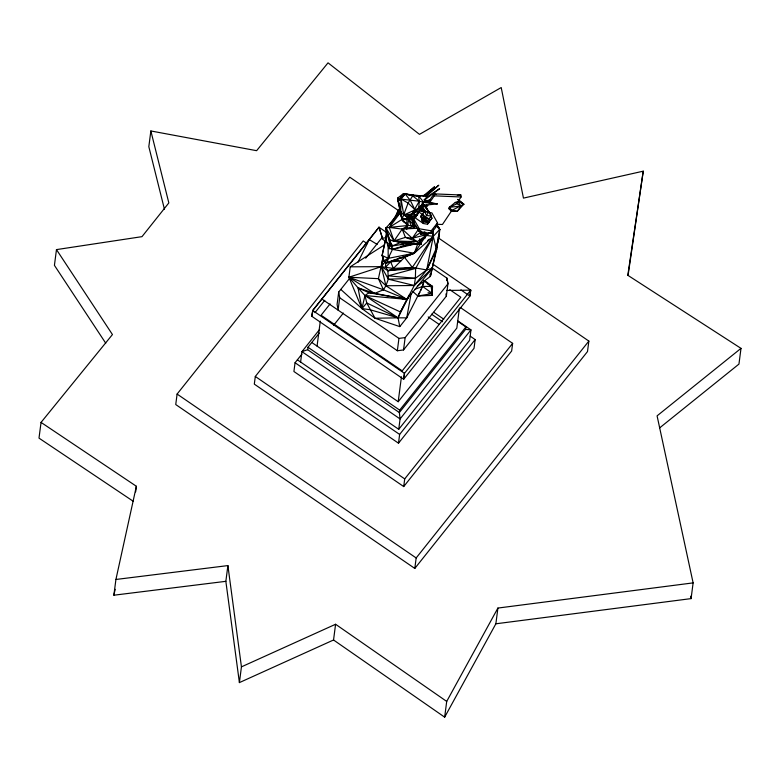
<?xml version="1.0" encoding="UTF-8"?>
<svg xmlns="http://www.w3.org/2000/svg" width="780" height="780" viewBox="0 0 780 780"><rect width="100%" height="100%" fill="white"/><g stroke="black" fill="none" stroke-linecap="round" stroke-linejoin="round"><path stroke-width="1.17" d="M424.778 280.732L432.481 286.426L432.169 295.376L417.846 296.029L412.571 291.281M384.52 244.852L350.23 266.828L348.894 277.231L358.03 287.83L368.959 292.715L374.624 293.377L383.477 289.799L385.924 285.753L388.343 279.172L387.875 270.68L385.603 267.257L385.661 262.109M340.792 289.429L361.949 308.597L375.024 318.24L399.779 326.615L398.034 317.831L400.442 311.971L414.268 285.509L426.709 269.948L433.27 236.369L433.446 229.144M424.154 280.771L422.614 286.435L406.741 317.869L398.034 317.831L369.856 309.68L361.949 308.597L348.894 277.231L378.407 278.665L385.924 285.753L414.268 285.509L415.369 278.323L415.642 268.418L433.27 236.369L439.744 229.408L437.239 225.332M417.3 286.26L430.394 276.383L430.482 273.975M432.169 295.376L432.481 286.426L427.333 283.579M403.328 221.422L401.963 219.463L402.08 217.132M406.448 229.037L407.199 216.489M430.092 274.092L430.394 276.383L439.218 235.531L439.744 229.408L437.141 225.303L439.744 229.408L436.205 248.576L426.709 269.948L415.369 278.323L388.343 279.172L381.361 266.662L382.951 257.205M423.95 204.906L423.56 209.255L424.476 212.033L420.956 207.129M419.698 241.976L424.885 237.919L425.168 235.599M404.42 373.357L403.679 379.265L311.981 316.407L312.712 310.43L378.944 227.243M628.066 275.457L643.246 171.171L523.448 198.11L501.208 87.545L419.474 134.355L328.029 62.839L256.62 150.686L150.862 130.962L168.831 202.917L141.989 236.652L56.472 249.61L54.425 265.346L105.739 343.21M56.472 249.61L112.447 334.552L41.047 422.399L39 438.126L133.331 501.335M150.862 130.962L148.824 146.689L164.434 209.206M115.918 579.472L227.897 565.588L225.849 581.324L113.88 595.208L115.918 579.472L136.373 486.272L41.047 422.399M135.642 491.887L136.373 486.272M399.009 210.941L349.791 177.197L177.099 394.066L175.744 404.547L414.804 568.435L587.496 351.565L588.861 341.084L438.185 237.793M367.244 243.682L363.236 240.932L255.304 376.467L254.309 384.13L403.718 486.564L511.651 351.019L512.645 343.356L460.502 307.613M333.548 639.99L444.659 717.161L446.706 701.425L335.585 624.263L333.548 639.99L239.401 682.597L241.439 666.861L227.897 565.588M301.909 354.139L295.055 362.749L293.914 371.504L398.492 443.196L474.035 348.328L475.166 339.573L470.194 336.16M300.602 362.037L301.948 351.653L319.293 329.872M297.385 359.834L398.736 429.312L400.081 418.928L399.35 412.561L307.651 349.694L307.973 347.266L319.303 333.031M317.06 346.096L320.307 321.165M338.705 292.052L337.096 304.395L338.091 310.118L339.7 297.775L338.705 292.052L349.966 277.914M424.739 211.682L419.971 210.863L413.663 218.79L413.312 221.452L418.938 231.426L430.872 233.474L437.18 225.556L437.522 222.885L431.896 212.911L428.317 212.297M431.876 267.803L446.94 278.128L447.944 283.852L446.345 296.185L403.543 349.937L397.351 350.747L398.941 338.383M403.533 349.947L405.142 337.603L447.944 283.852L446.94 278.128L446.657 280.371M418.938 231.426L419.289 228.764L413.663 218.79M421.726 218.556L423.647 221.959L427.723 222.661L429 222.027L428.912 218.917L422.302 214.393L420.771 216.391L421.726 218.556L421.522 220.126L423.442 223.538L427.518 224.23L429.673 221.53M311.785 342.478L398.2 401.719L401.437 376.789M400.881 211.341L385.934 228.053L389.444 240.025L394.017 240.932L417.193 241.693L428.054 234.185L420.878 234.068L421.249 231.221M465.904 326.947L399.672 410.124L399.35 412.561L465.592 329.375L465.904 326.947L457.938 321.477M398.492 443.196L399.633 434.44L475.166 339.573M427.518 224.23L427.723 222.661L431.954 218.312L429.312 211.79L424.671 211.409L420.771 216.391L423.325 220.789L423.442 223.538L414.668 217.522M437.522 222.885L431.213 230.812L430.872 233.474L428.63 232.645M403.718 486.564L404.713 478.901L512.645 343.356M414.804 568.435L416.169 557.963L588.861 341.084M459.43 307.934L456.817 328.117L398.2 401.719M444.659 717.161L495.865 623.795L497.913 608.059L693.118 582.884L657.082 415.857L741 348.368L627.803 275.281L643.246 171.171M495.865 623.795L691.08 598.611L693.118 582.884M741 348.368L738.952 364.094L659.753 427.801M470.72 290.092L469.911 296.078L403.679 379.265L404.488 373.347L470.73 290.16L432.841 264.127M437.775 241.946L436.673 249.502L430.394 276.383M429.322 212.959L424.769 205.764L426.007 207.977L426.475 204.945M386.139 238.29L386.539 235.921M406.985 229.047L409.402 215.368M411.04 294.06L406.741 317.869L399.779 326.615M350.23 266.828L381.361 266.662L393.412 268.437L412.337 267.384L426.709 269.948L432.169 268.369L406.819 299.423L383.477 289.799L378.407 278.665L383.116 257.205M431.906 231.816L433.27 236.369L414.277 253.237L386.714 263.045L384.735 262.402L383.546 260.92L382.122 255.431L386.441 234.663M113.88 595.208L115.167 589.309M397.059 215.173L398.073 210.532L399.613 208.757M383.38 258.375L382.122 255.431L386.49 235.891M407.901 297.433L406.819 299.423L368.959 292.715L364.962 295.523L361.949 308.597L361.003 305.146M439.218 235.531L436.205 248.576L433.27 236.369L426.192 235.384L414.277 253.237L404.508 257.341L398.882 257.985M436.819 224.26L442.435 224.503L451.922 210.376L463.817 204.224L457.85 199.426L463.817 204.224L457.353 211.282L451.406 211.282L448.958 208.708L449.319 207.285L455.286 202.439L458.094 201.406L461.087 196.989L460.853 195L433.992 193.859L428.522 201.922M420.829 290.316L424.135 280.683M458.094 201.406L457.529 203.512L449.319 207.285L451.922 210.376L457.353 211.282L460.795 206.105L458.094 201.406L463.817 204.224M397.098 214.032L398.073 210.532L394.602 218.312M414.18 242.98L393.334 249.025L389.22 248.654L390.507 242.658L385.934 228.053L387.387 227.077M423.209 204.76L421.844 208.835L422.116 211.897M387.855 262.158L414.277 253.237L417.973 243.331M409.441 294.781L400.442 311.971L364.962 295.523L366.776 302.981L361.949 308.597L358.03 287.83L364.962 295.523L406.819 299.423L385.924 285.753L381.361 266.662L382.736 263.289M389.22 248.654L386.539 241.956L385.934 228.053L389.249 227.428L401.963 219.463L408.096 203.063L412.718 195.877L424.993 195.458L426.757 196.511C423.199 205.579 415.389 212.54 406.78 216.703L403.796 215.036L400.706 212.024L397.761 197.945L403.319 193.801L426.757 196.511M426.709 269.948L436.673 249.502L436.537 245.885M358 262.265L369.252 239.587L377.169 244.413M409.061 295.747L398.034 317.831L375.024 318.24L366.776 302.981L398.034 317.831L364.962 295.523M419.718 240.815L424.885 237.919L426.192 235.384M389.269 256.259L386.714 263.045L383.546 260.92L384.209 260.344M419.874 292.237L417.846 296.029L432.403 293.543L431.087 286.669L423.647 280.381M446.706 701.425L497.913 608.059M423.725 212.677L424.671 211.409L429.312 211.79L431.281 215.933L426.485 215.553L428.873 211.633L431.281 215.933L428.912 218.917L424.466 218.761L420.771 216.391L423.628 219.862L429 222.027L431.954 218.312L430.901 216.44M414.17 227.74L411.908 214.091L419.289 201.211L418.509 195.77L420.41 196.238M413.517 216.518L415.769 215.709L418.324 211.75M418.967 210.766L423.325 204.779L419.25 206.72M414.833 211.38L413.644 213.223L415.769 215.709M350.737 280.225L348.894 277.231L381.361 266.662L387.875 270.68L412.337 267.384L433.27 236.369M426.007 207.977L427.908 205.169M429.175 203.307L434.236 195.839L433.992 193.859L436.283 194.571M419.718 242.482L421.19 244.403L394.017 240.932L389.249 227.428L402.188 229.086L416.276 226.278L408.437 225.439L402.188 229.086L394.017 240.932L400.744 242.482L421.19 244.403L419.445 238.865M418.626 229.086L412.25 238.309L405.395 237.393L394.017 240.932L385.934 228.053L390.156 245.378L393.334 249.025M389.542 224.611L400.238 209.82M400.51 212.492L389.249 227.428L408.437 225.439L401.963 219.463L397.888 200.909L403.319 193.801L413.605 195.39M381.361 266.662L384.959 262.012M421.531 205.471L437.346 203.941L423.832 202.391L419.289 201.211L412.718 195.877L405.122 193.947L401.076 199.134L397.888 200.909L405.122 193.947L413.4 195.302M397.761 197.945L401.963 219.463L410.124 217.727L411.528 215.923M379.031 227.302L382.561 238.573L379.031 227.302L312.79 310.479L311.981 316.407L312.721 310.489L404.488 373.347M314.993 312.624L324.773 300.339M365.664 258.19L381.498 238.309L386.656 237.637M330.086 303.907L321.077 315.237L402.207 370.861L460.824 297.248L449.806 289.702M333.596 325.338L343.366 313.063M398.736 429.312L469.628 340.285L470.974 329.901L457.957 320.98M390.39 223.909L394.183 219.443M395.694 217.649L400.238 212.287M419.318 196.268L418.509 195.77L423.832 202.391L418.753 208.192L403.796 215.036L401.076 199.134L419.289 201.211L418.753 208.192L419.747 211.399M385.603 267.257L390.634 261.787L400.793 261.066L394.27 259.613M428.893 271.908L432.169 268.369L414.268 285.509L388.343 279.172M415.369 278.323L388.157 275.827L415.642 268.418L387.875 270.68L393.412 268.437L404.508 257.341L412.337 267.384M417.056 209.869L413.644 213.223L417.904 211.253M425.324 217.016L423.325 220.789L429 222.027L424.466 218.761L422.302 214.393L424.398 217.874L428.912 218.917M426.309 196.238L438.779 185.211L425.587 195.819M423.248 195.936L434.548 186.781L424.993 195.458M421.941 203.902L423.832 202.391M419.123 211L421.844 208.835L423.394 211.77M425.324 199.397L439.618 188.701L426.299 197.447M405.473 256.649L407.384 255.245M427.518 240.562L429.429 239.168M435.172 226.863L437.18 225.556M383.546 260.92L388.167 258.365L414.277 253.237L392.486 249.395L391.209 248.196M410.699 214.714L406.78 216.703L410.124 217.727L412.201 217.328M418.129 228.218L402.188 229.086L412.25 238.309L420.137 232.772L420.878 234.068L424.808 232.089M417.222 215.251L414.238 216.655L417.407 215.231M241.439 666.861L335.585 624.263M426.163 201.689L430.287 199.836L425.558 200.986M420.069 231.114L420.878 234.068L424.983 232.245M400.744 242.482L392.008 246.012L389.444 240.025L400.744 242.482L405.571 242.336M426.787 201.883L430.111 200.577M414.97 289.273L422.614 286.435L432.481 286.426M307.651 349.694L301.948 351.653L400.081 418.928L470.974 329.901L465.592 329.375M415.828 214.714L417.953 214.11M407.296 254.933L414.277 253.237M415.652 243.877L392.486 249.395L388.167 258.365L384.735 262.402L385.232 262.382M406.156 244.676L409.607 243.867M399.623 206.008L401.963 219.463L412.113 217.357M400.52 246.499L415.642 243.75M411.82 242.892L392.008 246.012L389.444 240.025M405.122 193.947L410.26 200.294L414.784 209.508L408.096 203.063L401.076 199.134L400.706 212.024L401.963 219.463L412.094 217.942M405.142 337.603L398.95 338.403L339.7 297.775M457.304 195.439L460.853 195M392.545 245.076L390.156 245.378L386.539 241.956M400.91 244.043L403.299 243.75M405.697 243.457L409.285 243.009M411.908 214.091L403.796 215.036L410.124 217.727M449.319 207.285L460.795 206.105L455.286 202.439M414.307 217.045L416.452 216.879M446.56 290.452L470.73 290.16L469.911 296.078L460.941 289.936M404.177 222.339L401.963 219.463L407.648 219.589M411.45 226.327L408.788 219.619L412.162 219.697M434.236 195.839L461.087 196.989M418.392 207.792L420.752 207.997M415.886 195.741L418.177 196.092L415.769 195.692M426.923 211.799L424.671 211.409L426.485 215.553M419.289 228.764L431.213 230.812M424.661 233.581L428.054 234.185L412.25 238.309L421.19 244.403M358.03 287.83L374.624 293.377L406.819 299.423M428.035 292.724L432.403 293.543L422.614 286.435M424.349 201.357L437.346 203.941M383.477 289.799L348.894 277.231L374.624 293.377M417.193 241.693L405.395 237.393L402.188 229.086M382.122 255.431L388.167 258.365L388.148 245.417M448.958 208.708L451.922 210.376M418.977 212.111L422.877 214.783M379.022 227.233L386.012 232.079M433.777 312.322L443.791 319.186M431.574 314.203L442.591 321.75M428.22 316.924L439.179 324.431M321.828 298.974L397.361 350.737M307.973 347.266L399.672 410.124M295.055 362.749L399.633 434.44M255.304 376.467L404.713 478.901M177.099 394.066L416.169 557.963M381.498 238.309L385.3 241.205M438.067 227.711L439.744 229.408L436.361 224.582M423.179 209.615L425.597 212.179M401.963 219.463L405.931 223.87M408.788 219.619L415.223 226.941M423.52 208.972L425.86 211.682M420.781 206.242L423.56 209.255L424.476 212.033L422.175 207.87L424.144 210.668M416.237 210.356L418.304 213.155M424.7 204.945L429.712 213.096M424.622 205.023L428.23 211.302M390.634 261.787L393.412 268.437M424.144 199.534L425.022 201.776M386.627 230.295L385.934 228.053L386.519 230.285M424.281 235.667L424.885 237.919M410.621 214.744L413.946 227.662M690.563 596.242L691.08 598.611M445.945 293.904L446.345 296.185M225.849 581.324L239.401 682.597M420.576 230.753L420.878 234.068M413.722 212.521L414.005 218.351M414.17 221.851L414.443 227.682M426.65 201.864L424.447 199.27L426.65 201.864"/></g></svg>
